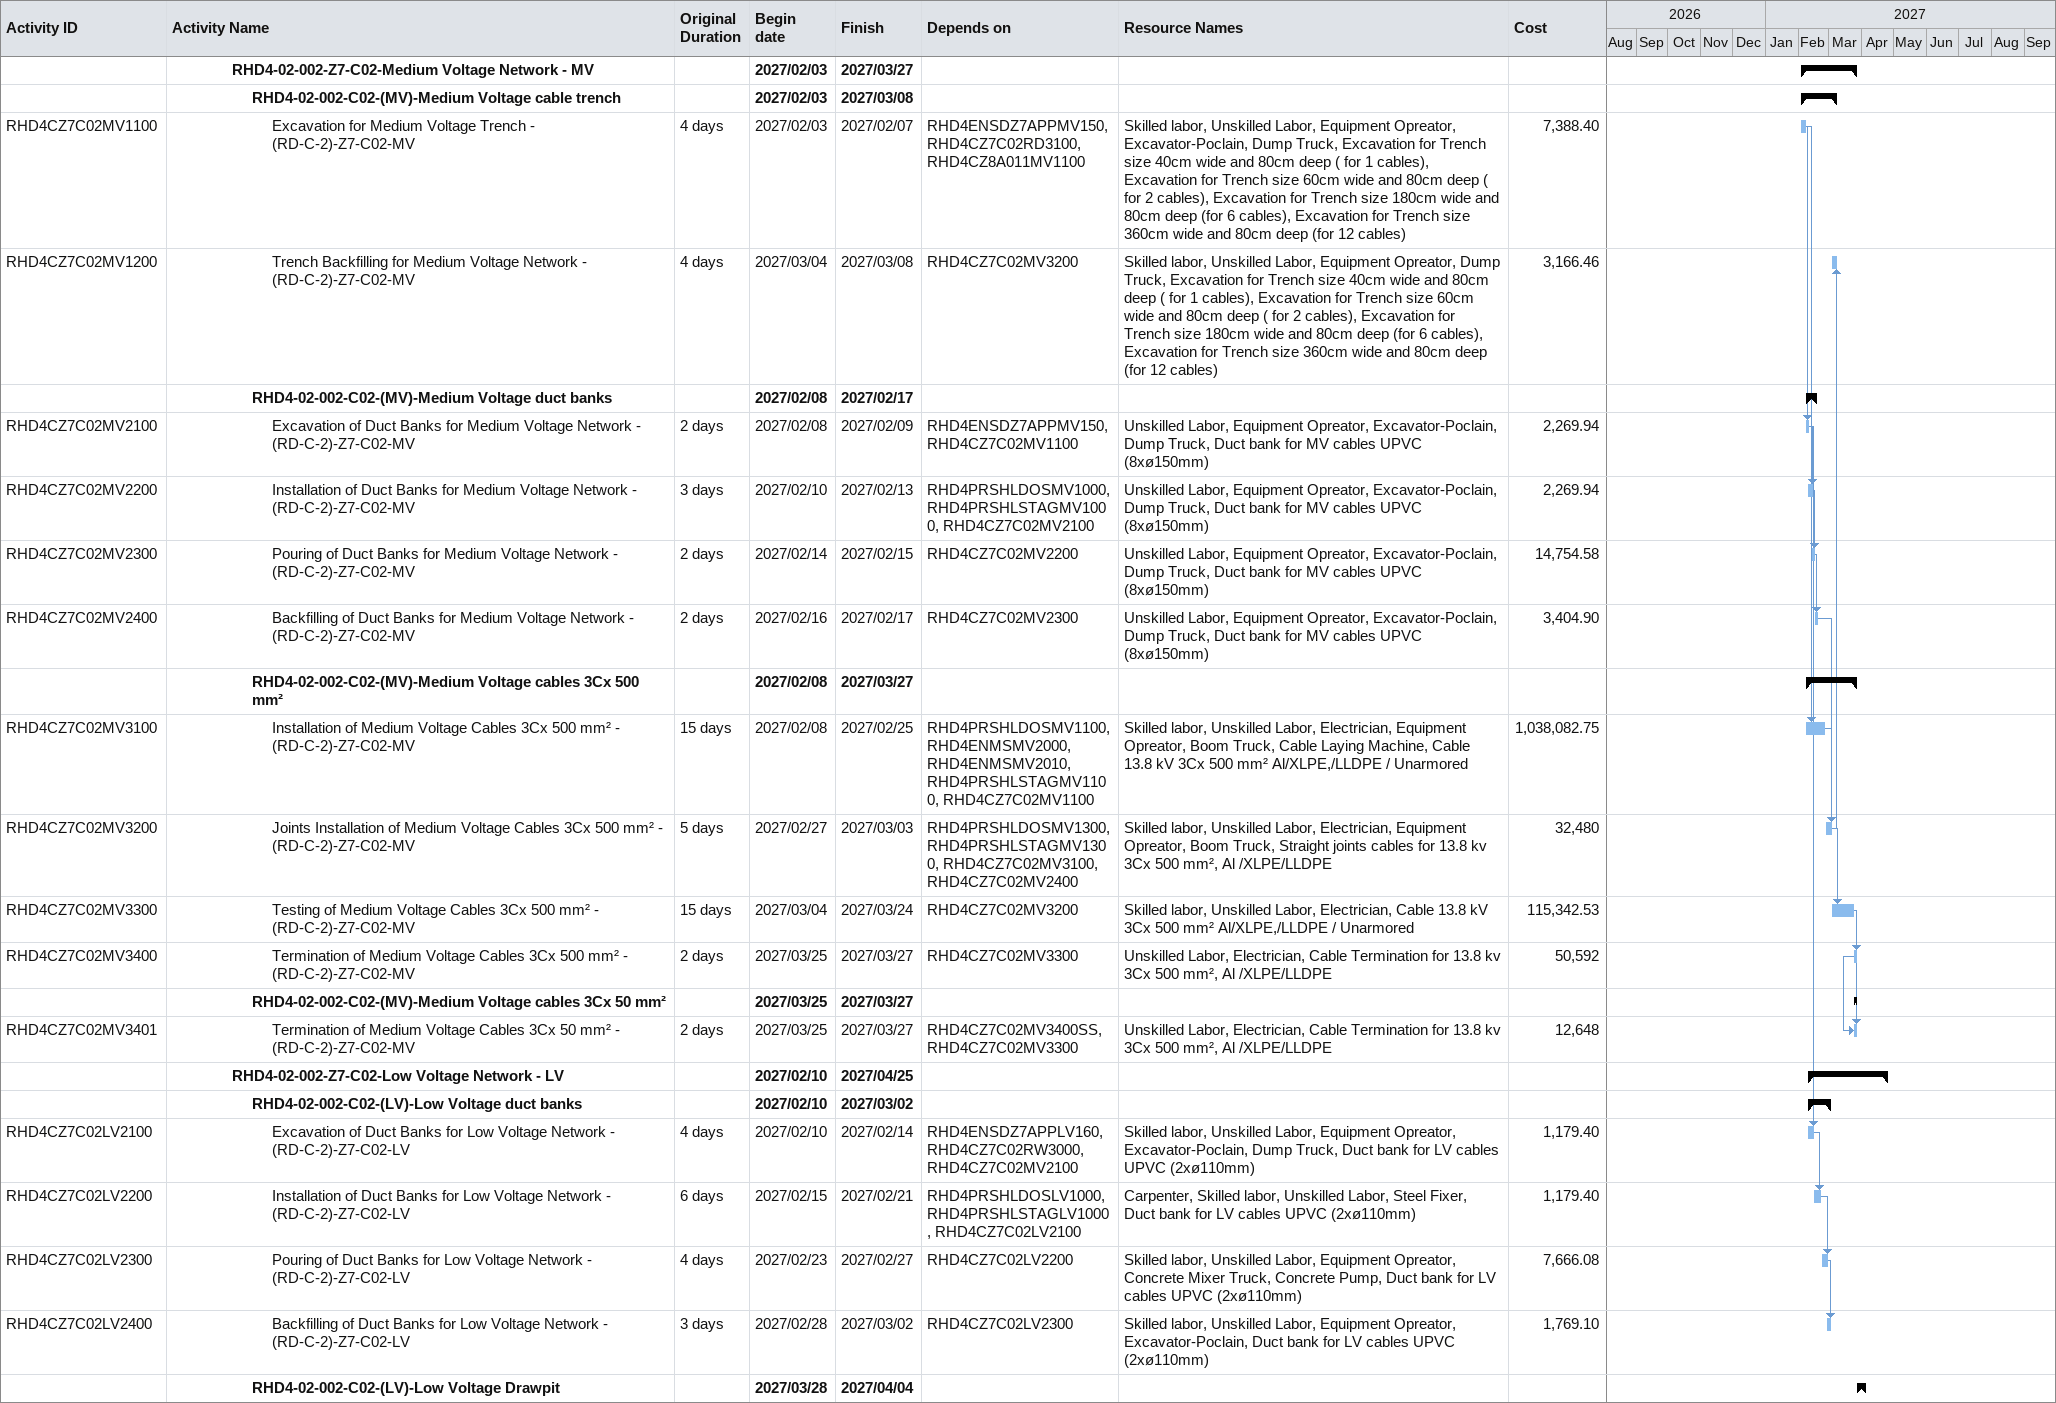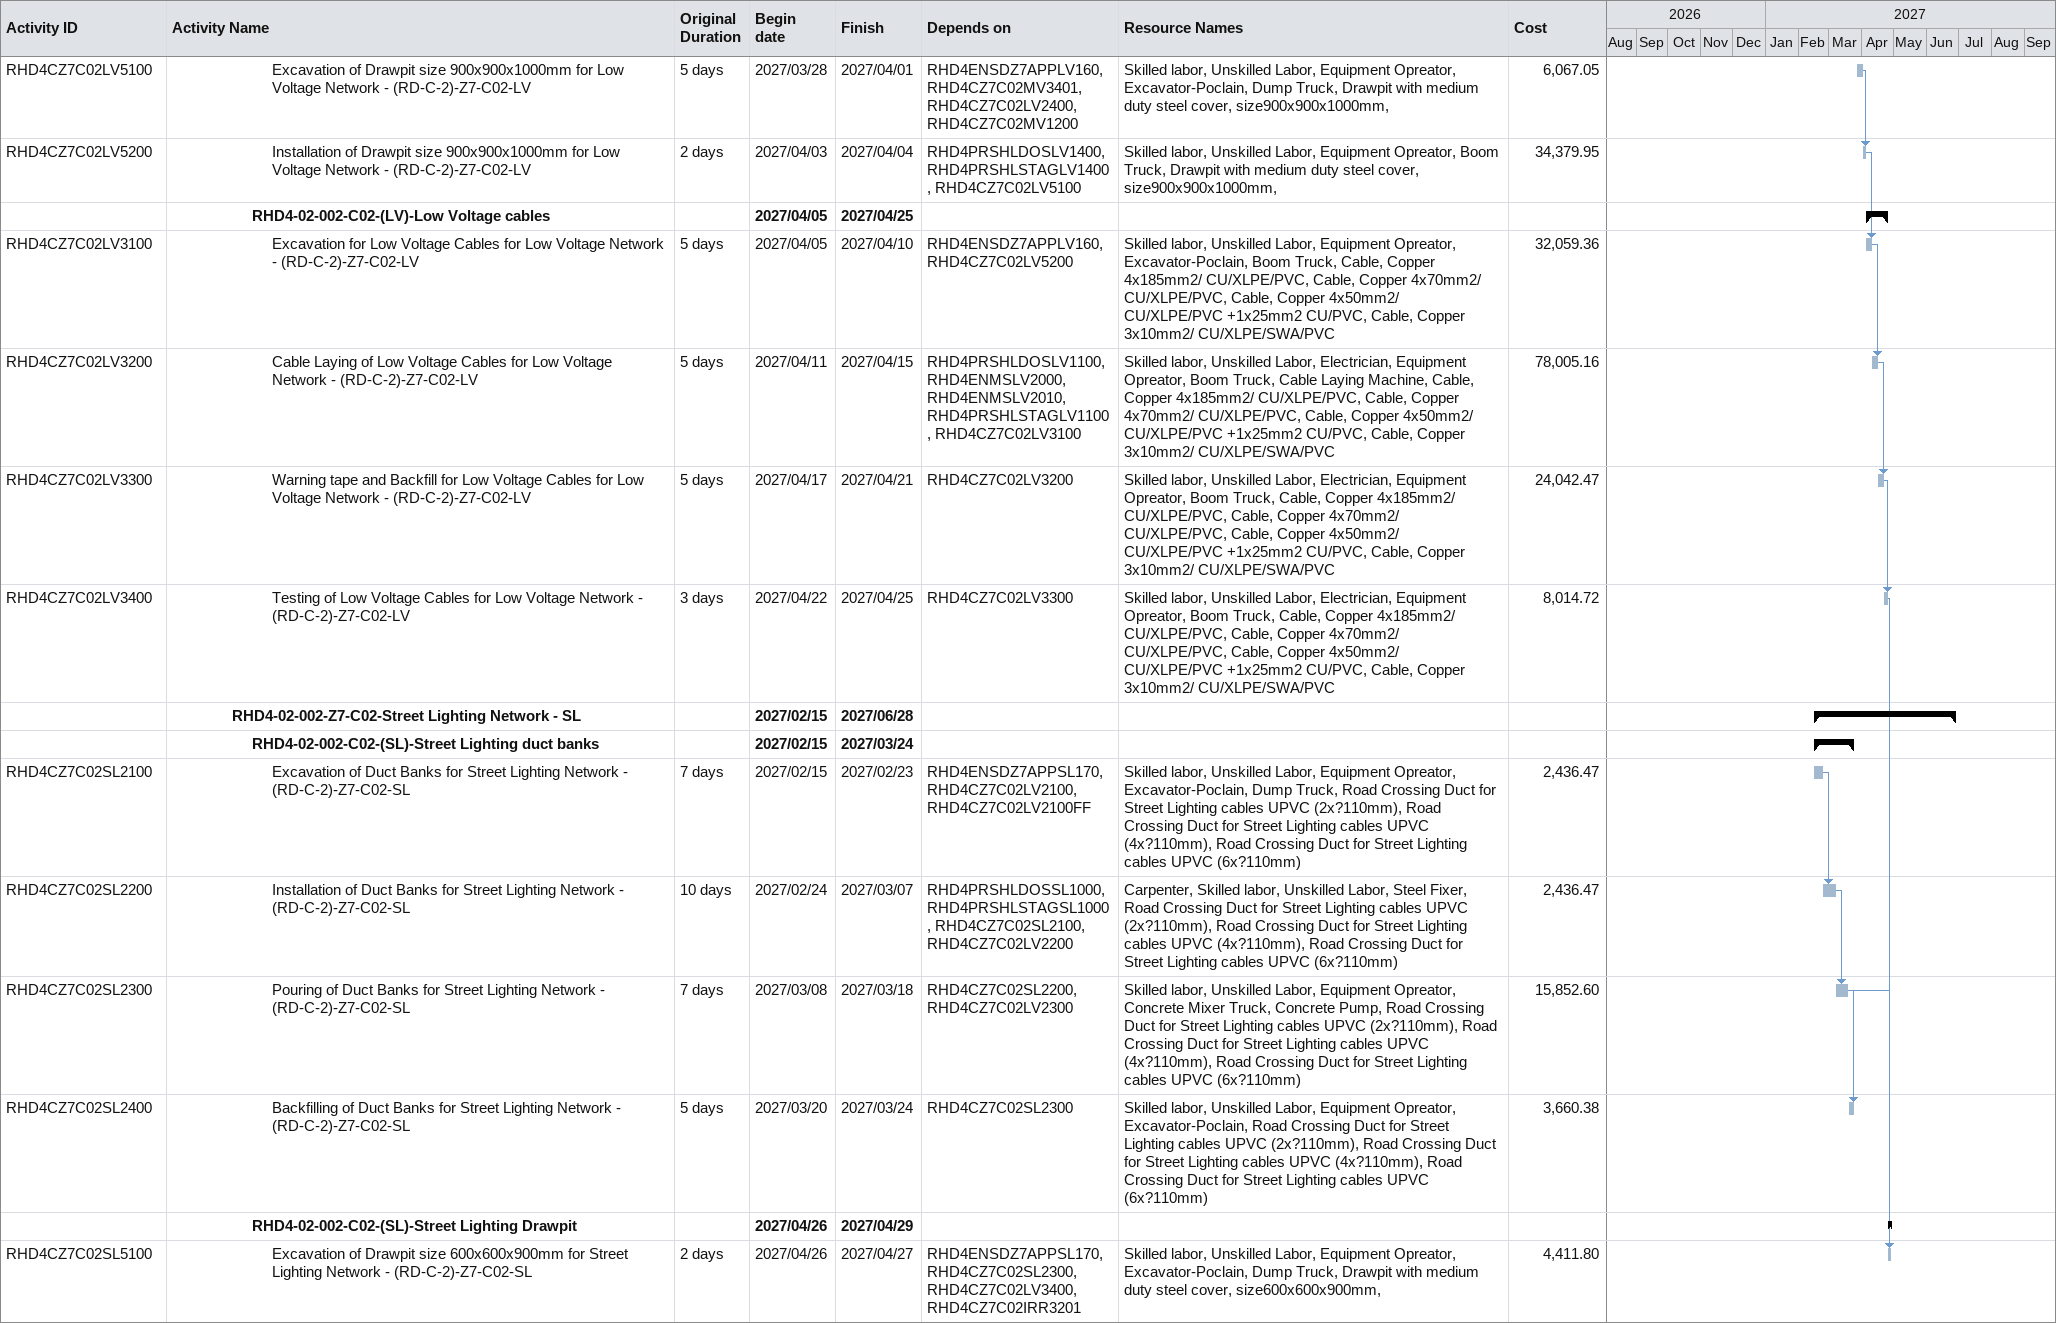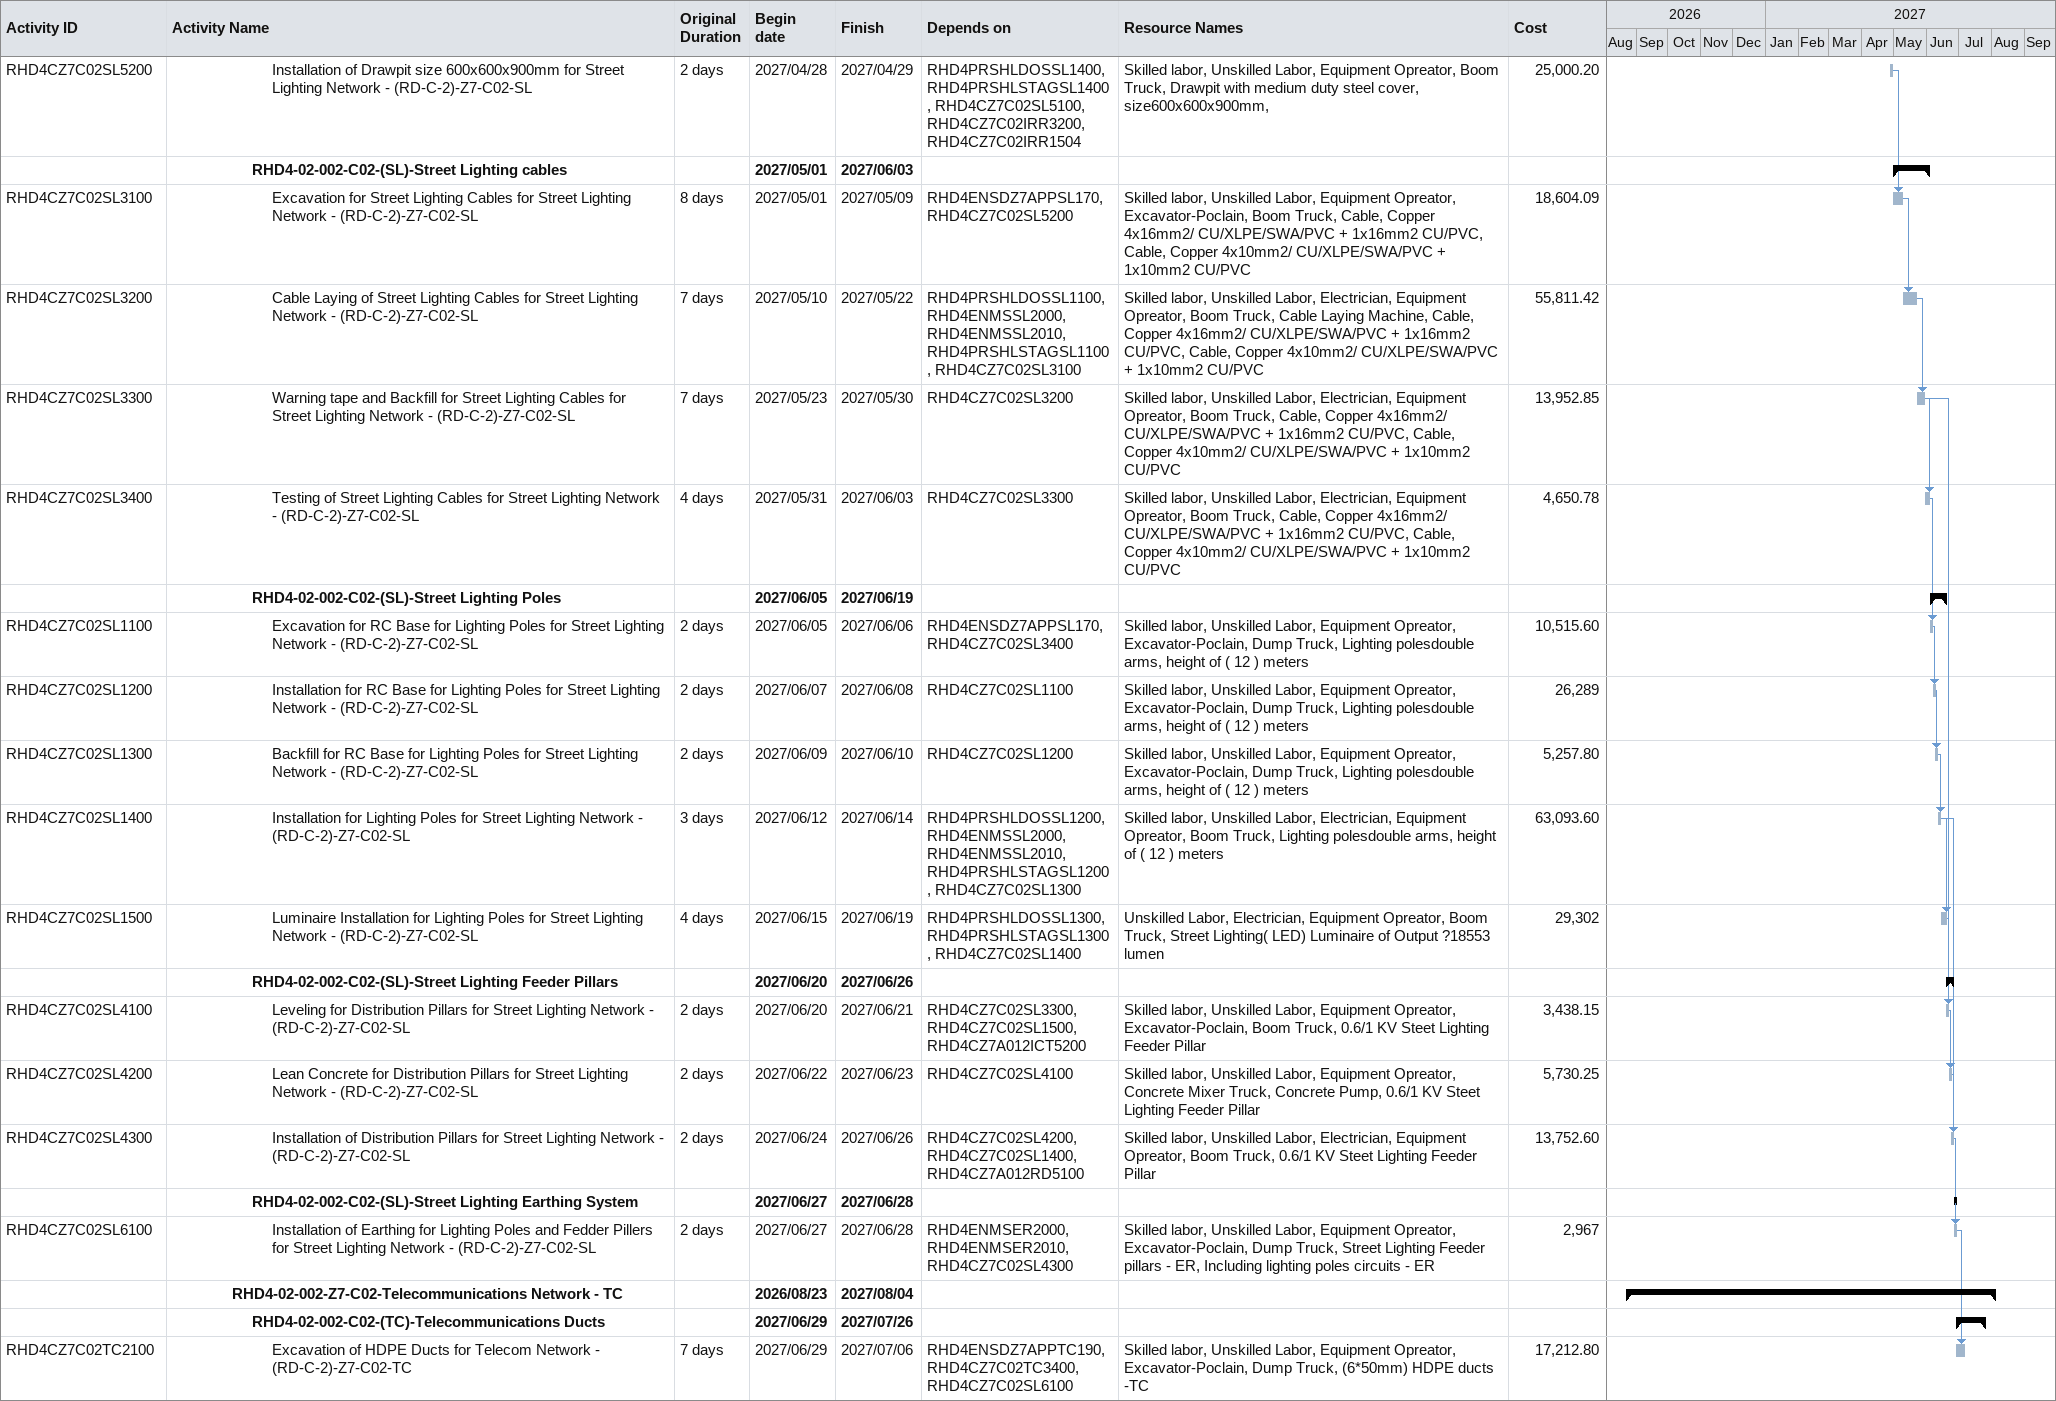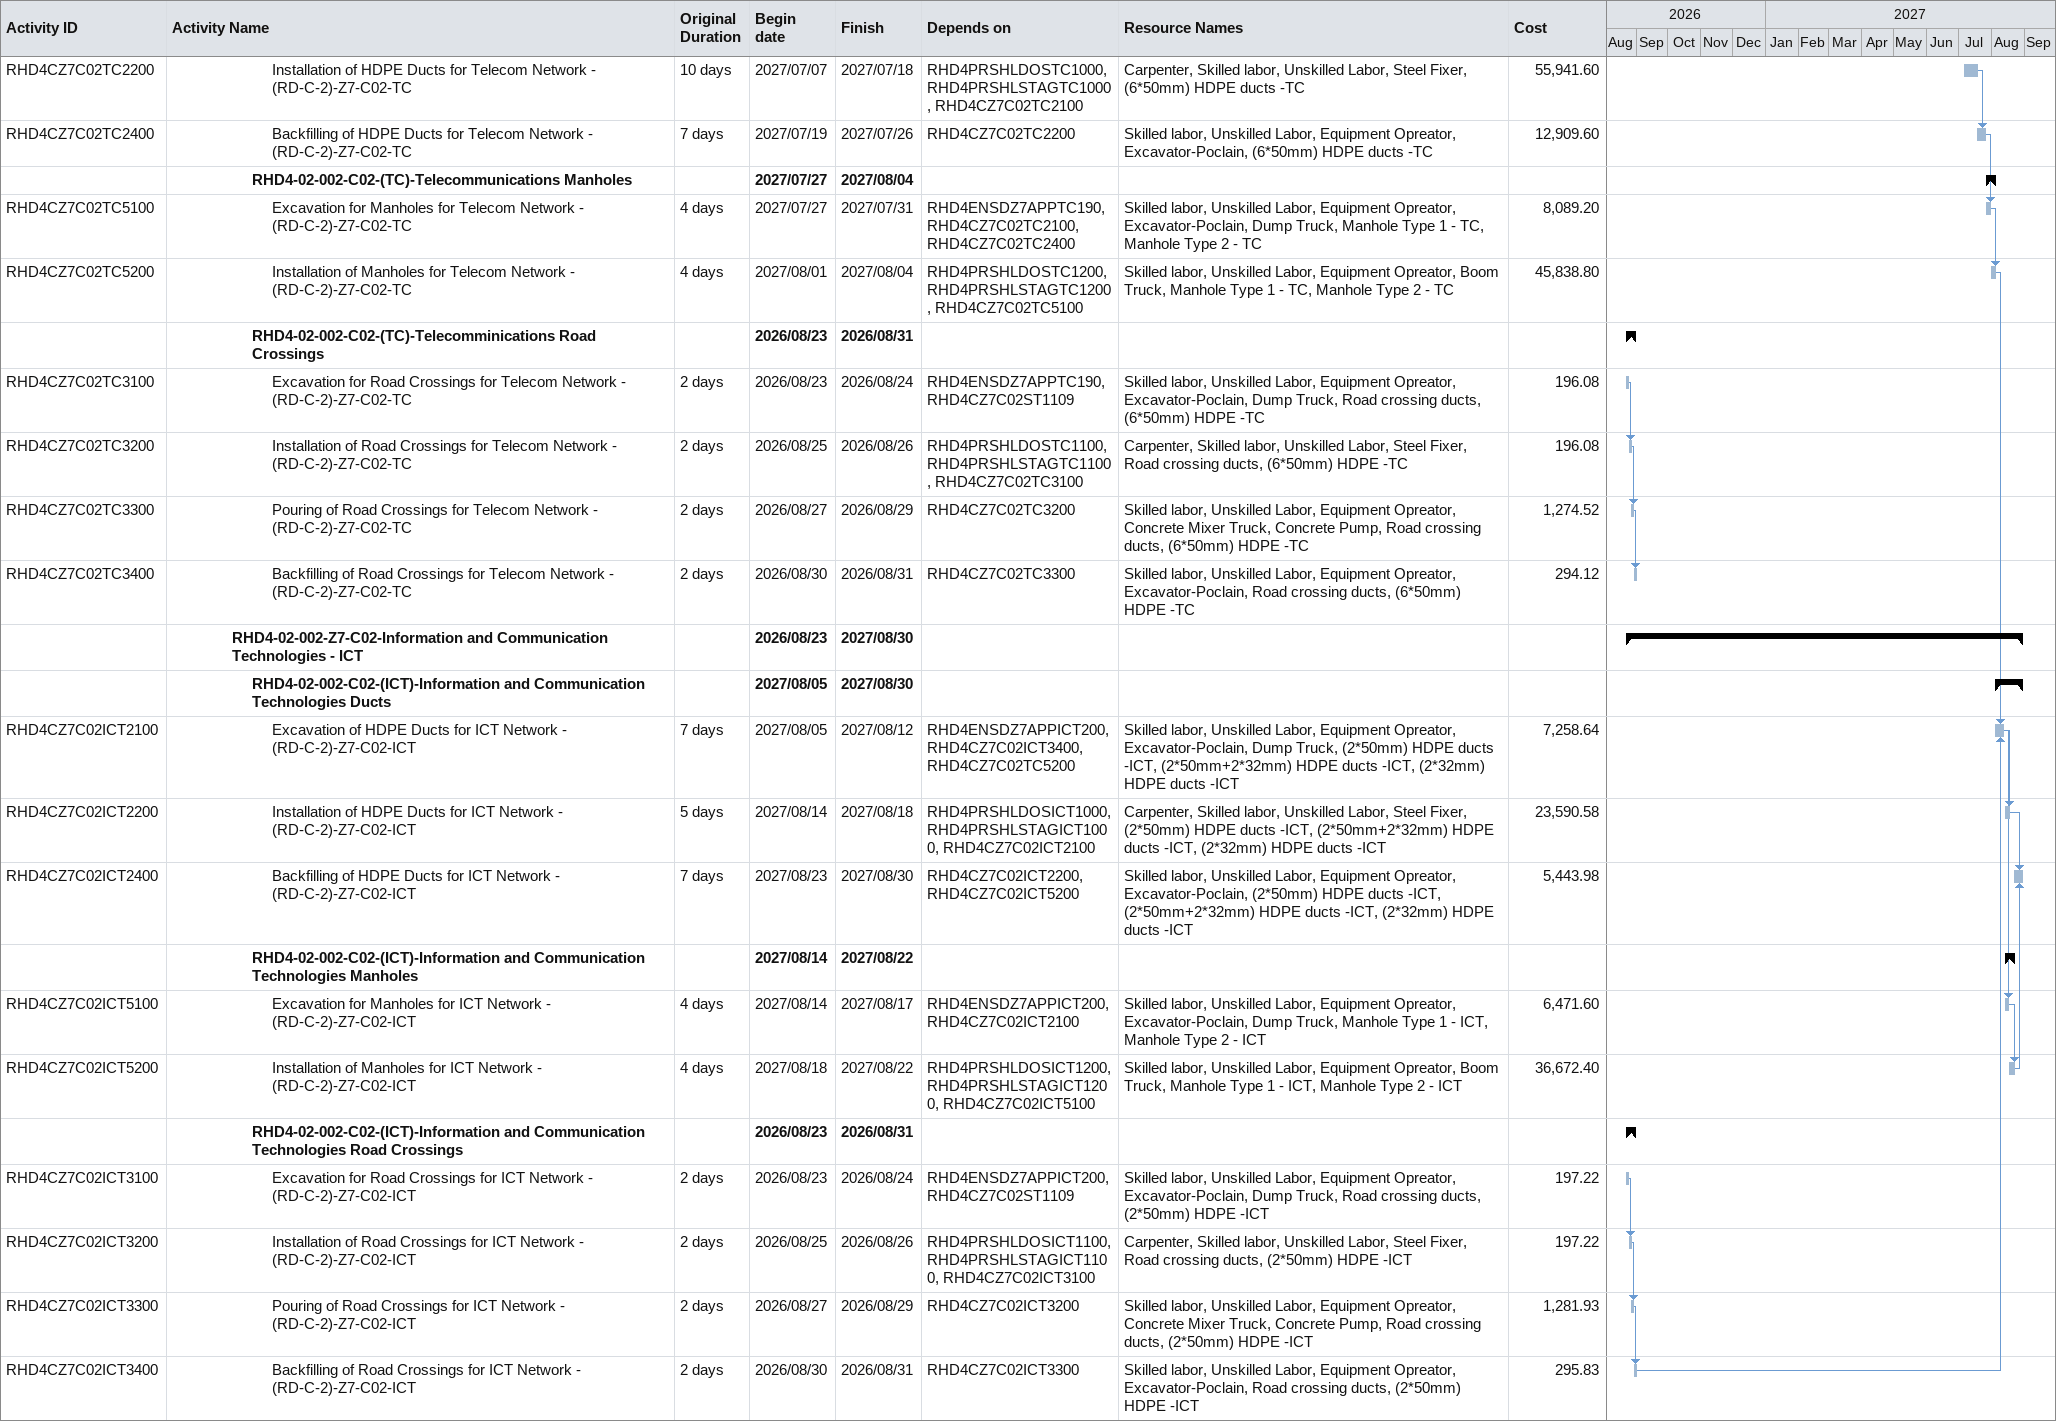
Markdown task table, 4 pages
| ID | Level | Task | Original duration | Start | Finish | Predecessors | Resources | Cost |
|---|---|---|---|---|---|---|---|---|
|  | 4 | **RHD4-02-002-Z7-C02-Medium Voltage Network - MV** |  | 2027-02-03 | 2027-03-27 |  |  |  |
|  | 5 | **RHD4-02-002-C02-(MV)-Medium Voltage cable trench** |  | 2027-02-03 | 2027-03-08 |  |  |  |
| RHD4CZ7C02MV1100 | 6 | Excavation for Medium Voltage Trench - (RD-C-2)-Z7-C02-MV | 4d | 2027-02-03 | 2027-02-07 | RHD4ENSDZ7APPMV150, RHD4CZ7C02RD3100, RHD4CZ8A011MV1100 | Skilled labor, Unskilled Labor, Equipment Opreator, Excavator-Poclain, Dump Truck, Excavation for Trench size 40cm wide and 80cm deep ( for 1 cables), Excavation for Trench size 60cm wide and 80cm deep ( for 2 cables), Excavation for Trench size 180cm wide and 80cm deep (for 6 cables), Excavation for Trench size 360cm wide and 80cm deep (for 12 cables) | 7388.40 |
| RHD4CZ7C02MV1200 | 6 | Trench Backfilling for Medium Voltage Network - (RD-C-2)-Z7-C02-MV | 4d | 2027-03-04 | 2027-03-08 | RHD4CZ7C02MV3200 | Skilled labor, Unskilled Labor, Equipment Opreator, Dump Truck, Excavation for Trench size 40cm wide and 80cm deep ( for 1 cables), Excavation for Trench size 60cm wide and 80cm deep ( for 2 cables), Excavation for Trench size 180cm wide and 80cm deep (for 6 cables), Excavation for Trench size 360cm wide and 80cm deep (for 12 cables) | 3166.46 |
|  | 5 | **RHD4-02-002-C02-(MV)-Medium Voltage duct banks** |  | 2027-02-08 | 2027-02-17 |  |  |  |
| RHD4CZ7C02MV2100 | 6 | Excavation of Duct Banks for Medium Voltage Network - (RD-C-2)-Z7-C02-MV | 2d | 2027-02-08 | 2027-02-09 | RHD4ENSDZ7APPMV150, RHD4CZ7C02MV1100 | Unskilled Labor, Equipment Opreator, Excavator-Poclain, Dump Truck, Duct bank for MV cables UPVC (8xø150mm) | 2269.94 |
| RHD4CZ7C02MV2200 | 6 | Installation of Duct Banks for Medium Voltage Network - (RD-C-2)-Z7-C02-MV | 3d | 2027-02-10 | 2027-02-13 | RHD4PRSHLDOSMV1000, RHD4PRSHLSTAGMV1000, RHD4CZ7C02MV2100 | Unskilled Labor, Equipment Opreator, Excavator-Poclain, Dump Truck, Duct bank for MV cables UPVC (8xø150mm) | 2269.94 |
| RHD4CZ7C02MV2300 | 6 | Pouring of Duct Banks for Medium Voltage Network - (RD-C-2)-Z7-C02-MV | 2d | 2027-02-14 | 2027-02-15 | RHD4CZ7C02MV2200 | Unskilled Labor, Equipment Opreator, Excavator-Poclain, Dump Truck, Duct bank for MV cables UPVC (8xø150mm) | 14754.58 |
| RHD4CZ7C02MV2400 | 6 | Backfilling of Duct Banks for Medium Voltage Network - (RD-C-2)-Z7-C02-MV | 2d | 2027-02-16 | 2027-02-17 | RHD4CZ7C02MV2300 | Unskilled Labor, Equipment Opreator, Excavator-Poclain, Dump Truck, Duct bank for MV cables UPVC (8xø150mm) | 3404.90 |
|  | 5 | **RHD4-02-002-C02-(MV)-Medium Voltage cables 3Cx 500 mm²** |  | 2027-02-08 | 2027-03-27 |  |  |  |
| RHD4CZ7C02MV3100 | 6 | Installation of Medium Voltage Cables 3Cx 500 mm² - (RD-C-2)-Z7-C02-MV | 15d | 2027-02-08 | 2027-02-25 | RHD4PRSHLDOSMV1100, RHD4ENMSMV2000, RHD4ENMSMV2010, RHD4PRSHLSTAGMV1100, RHD4CZ7C02MV1100 | Skilled labor, Unskilled Labor, Electrician, Equipment Opreator, Boom Truck, Cable Laying Machine, Cable 13.8 kV 3Cx 500 mm² Al/XLPE,/LLDPE / Unarmored | 1038082.75 |
| RHD4CZ7C02MV3200 | 6 | Joints Installation of Medium Voltage Cables 3Cx 500 mm² - (RD-C-2)-Z7-C02-MV | 5d | 2027-02-27 | 2027-03-03 | RHD4PRSHLDOSMV1300, RHD4PRSHLSTAGMV1300, RHD4CZ7C02MV3100, RHD4CZ7C02MV2400 | Skilled labor, Unskilled Labor, Electrician, Equipment Opreator, Boom Truck, Straight joints cables for 13.8 kv 3Cx 500 mm², Al /XLPE/LLDPE | 32480 |
| RHD4CZ7C02MV3300 | 6 | Testing of Medium Voltage Cables 3Cx 500 mm² - (RD-C-2)-Z7-C02-MV | 15d | 2027-03-04 | 2027-03-24 | RHD4CZ7C02MV3200 | Skilled labor, Unskilled Labor, Electrician, Cable 13.8 kV 3Cx 500 mm² Al/XLPE,/LLDPE / Unarmored | 115342.53 |
| RHD4CZ7C02MV3400 | 6 | Termination of Medium Voltage Cables 3Cx 500 mm² - (RD-C-2)-Z7-C02-MV | 2d | 2027-03-25 | 2027-03-27 | RHD4CZ7C02MV3300 | Unskilled Labor, Electrician, Cable Termination for 13.8 kv 3Cx 500 mm², Al /XLPE/LLDPE | 50592 |
|  | 5 | **RHD4-02-002-C02-(MV)-Medium Voltage cables 3Cx 50 mm²** |  | 2027-03-25 | 2027-03-27 |  |  |  |
| RHD4CZ7C02MV3401 | 6 | Termination of Medium Voltage Cables 3Cx 50 mm² - (RD-C-2)-Z7-C02-MV | 2d | 2027-03-25 | 2027-03-27 | RHD4CZ7C02MV3400SS, RHD4CZ7C02MV3300 | Unskilled Labor, Electrician, Cable Termination for 13.8 kv 3Cx 500 mm², Al /XLPE/LLDPE | 12648 |
|  | 4 | **RHD4-02-002-Z7-C02-Low Voltage Network - LV** |  | 2027-02-10 | 2027-04-25 |  |  |  |
|  | 5 | **RHD4-02-002-C02-(LV)-Low Voltage duct banks** |  | 2027-02-10 | 2027-03-02 |  |  |  |
| RHD4CZ7C02LV2100 | 6 | Excavation of Duct Banks for Low Voltage Network - (RD-C-2)-Z7-C02-LV | 4d | 2027-02-10 | 2027-02-14 | RHD4ENSDZ7APPLV160, RHD4CZ7C02RW3000, RHD4CZ7C02MV2100 | Skilled labor, Unskilled Labor, Equipment Opreator, Excavator-Poclain, Dump Truck, Duct bank for LV cables UPVC (2xø110mm) | 1179.40 |
| RHD4CZ7C02LV2200 | 6 | Installation of Duct Banks for Low Voltage Network - (RD-C-2)-Z7-C02-LV | 6d | 2027-02-15 | 2027-02-21 | RHD4PRSHLDOSLV1000, RHD4PRSHLSTAGLV1000, RHD4CZ7C02LV2100 | Carpenter, Skilled labor, Unskilled Labor, Steel Fixer, Duct bank for LV cables UPVC (2xø110mm) | 1179.40 |
| RHD4CZ7C02LV2300 | 6 | Pouring of Duct Banks for Low Voltage Network - (RD-C-2)-Z7-C02-LV | 4d | 2027-02-23 | 2027-02-27 | RHD4CZ7C02LV2200 | Skilled labor, Unskilled Labor, Equipment Opreator, Concrete Mixer Truck, Concrete Pump, Duct bank for LV cables UPVC (2xø110mm) | 7666.08 |
| RHD4CZ7C02LV2400 | 6 | Backfilling of Duct Banks for Low Voltage Network - (RD-C-2)-Z7-C02-LV | 3d | 2027-02-28 | 2027-03-02 | RHD4CZ7C02LV2300 | Skilled labor, Unskilled Labor, Equipment Opreator, Excavator-Poclain, Duct bank for LV cables UPVC (2xø110mm) | 1769.10 |
|  | 5 | **RHD4-02-002-C02-(LV)-Low Voltage Drawpit** |  | 2027-03-28 | 2027-04-04 |  |  |  |
| RHD4CZ7C02LV5100 | 6 | Excavation of Drawpit size 900x900x1000mm for Low Voltage Network - (RD-C-2)-Z7-C02-LV | 5d | 2027-03-28 | 2027-04-01 | RHD4ENSDZ7APPLV160, RHD4CZ7C02MV3401, RHD4CZ7C02LV2400, RHD4CZ7C02MV1200 | Skilled labor, Unskilled Labor, Equipment Opreator, Excavator-Poclain, Dump Truck, Drawpit with medium duty steel cover, size900x900x1000mm, | 6067.05 |
| RHD4CZ7C02LV5200 | 6 | Installation of Drawpit size 900x900x1000mm for Low Voltage Network - (RD-C-2)-Z7-C02-LV | 2d | 2027-04-03 | 2027-04-04 | RHD4PRSHLDOSLV1400, RHD4PRSHLSTAGLV1400, RHD4CZ7C02LV5100 | Skilled labor, Unskilled Labor, Equipment Opreator, Boom Truck, Drawpit with medium duty steel cover, size900x900x1000mm, | 34379.95 |
|  | 5 | **RHD4-02-002-C02-(LV)-Low Voltage cables** |  | 2027-04-05 | 2027-04-25 |  |  |  |
| RHD4CZ7C02LV3100 | 6 | Excavation for Low Voltage Cables for Low Voltage Network - (RD-C-2)-Z7-C02-LV | 5d | 2027-04-05 | 2027-04-10 | RHD4ENSDZ7APPLV160, RHD4CZ7C02LV5200 | Skilled labor, Unskilled Labor, Equipment Opreator, Excavator-Poclain, Boom Truck, Cable, Copper 4x185mm2/ CU/XLPE/PVC, Cable, Copper 4x70mm2/ CU/XLPE/PVC, Cable, Copper 4x50mm2/ CU/XLPE/PVC +1x25mm2 CU/PVC, Cable, Copper 3x10mm2/ CU/XLPE/SWA/PVC | 32059.36 |
| RHD4CZ7C02LV3200 | 6 | Cable Laying of Low Voltage Cables for Low Voltage Network - (RD-C-2)-Z7-C02-LV | 5d | 2027-04-11 | 2027-04-15 | RHD4PRSHLDOSLV1100, RHD4ENMSLV2000, RHD4ENMSLV2010, RHD4PRSHLSTAGLV1100, RHD4CZ7C02LV3100 | Skilled labor, Unskilled Labor, Electrician, Equipment Opreator, Boom Truck, Cable Laying Machine, Cable, Copper 4x185mm2/ CU/XLPE/PVC, Cable, Copper 4x70mm2/ CU/XLPE/PVC, Cable, Copper 4x50mm2/ CU/XLPE/PVC +1x25mm2 CU/PVC, Cable, Copper 3x10mm2/ CU/XLPE/SWA/PVC | 78005.16 |
| RHD4CZ7C02LV3300 | 6 | Warning tape and Backfill for Low Voltage Cables for Low Voltage Network - (RD-C-2)-Z7-C02-LV | 5d | 2027-04-17 | 2027-04-21 | RHD4CZ7C02LV3200 | Skilled labor, Unskilled Labor, Electrician, Equipment Opreator, Boom Truck, Cable, Copper 4x185mm2/ CU/XLPE/PVC, Cable, Copper 4x70mm2/ CU/XLPE/PVC, Cable, Copper 4x50mm2/ CU/XLPE/PVC +1x25mm2 CU/PVC, Cable, Copper 3x10mm2/ CU/XLPE/SWA/PVC | 24042.47 |
| RHD4CZ7C02LV3400 | 6 | Testing of Low Voltage Cables for Low Voltage Network - (RD-C-2)-Z7-C02-LV | 3d | 2027-04-22 | 2027-04-25 | RHD4CZ7C02LV3300 | Skilled labor, Unskilled Labor, Electrician, Equipment Opreator, Boom Truck, Cable, Copper 4x185mm2/ CU/XLPE/PVC, Cable, Copper 4x70mm2/ CU/XLPE/PVC, Cable, Copper 4x50mm2/ CU/XLPE/PVC +1x25mm2 CU/PVC, Cable, Copper 3x10mm2/ CU/XLPE/SWA/PVC | 8014.72 |
|  | 4 | **RHD4-02-002-Z7-C02-Street Lighting Network - SL** |  | 2027-02-15 | 2027-06-28 |  |  |  |
|  | 5 | **RHD4-02-002-C02-(SL)-Street Lighting duct banks** |  | 2027-02-15 | 2027-03-24 |  |  |  |
| RHD4CZ7C02SL2100 | 6 | Excavation of Duct Banks for Street Lighting Network - (RD-C-2)-Z7-C02-SL | 7d | 2027-02-15 | 2027-02-23 | RHD4ENSDZ7APPSL170, RHD4CZ7C02LV2100, RHD4CZ7C02LV2100FF | Skilled labor, Unskilled Labor, Equipment Opreator, Excavator-Poclain, Dump Truck, Road Crossing Duct for Street Lighting cables UPVC (2x?110mm), Road Crossing Duct for Street Lighting cables UPVC (4x?110mm), Road Crossing Duct for Street Lighting cables UPVC (6x?110mm) | 2436.47 |
| RHD4CZ7C02SL2200 | 6 | Installation of Duct Banks for Street Lighting Network - (RD-C-2)-Z7-C02-SL | 10d | 2027-02-24 | 2027-03-07 | RHD4PRSHLDOSSL1000, RHD4PRSHLSTAGSL1000, RHD4CZ7C02SL2100, RHD4CZ7C02LV2200 | Carpenter, Skilled labor, Unskilled Labor, Steel Fixer, Road Crossing Duct for Street Lighting cables UPVC (2x?110mm), Road Crossing Duct for Street Lighting cables UPVC (4x?110mm), Road Crossing Duct for Street Lighting cables UPVC (6x?110mm) | 2436.47 |
| RHD4CZ7C02SL2300 | 6 | Pouring of Duct Banks for Street Lighting Network - (RD-C-2)-Z7-C02-SL | 7d | 2027-03-08 | 2027-03-18 | RHD4CZ7C02SL2200, RHD4CZ7C02LV2300 | Skilled labor, Unskilled Labor, Equipment Opreator, Concrete Mixer Truck, Concrete Pump, Road Crossing Duct for Street Lighting cables UPVC (2x?110mm), Road Crossing Duct for Street Lighting cables UPVC (4x?110mm), Road Crossing Duct for Street Lighting cables UPVC (6x?110mm) | 15852.60 |
| RHD4CZ7C02SL2400 | 6 | Backfilling of Duct Banks for Street Lighting Network - (RD-C-2)-Z7-C02-SL | 5d | 2027-03-20 | 2027-03-24 | RHD4CZ7C02SL2300 | Skilled labor, Unskilled Labor, Equipment Opreator, Excavator-Poclain, Road Crossing Duct for Street Lighting cables UPVC (2x?110mm), Road Crossing Duct for Street Lighting cables UPVC (4x?110mm), Road Crossing Duct for Street Lighting cables UPVC (6x?110mm) | 3660.38 |
|  | 5 | **RHD4-02-002-C02-(SL)-Street Lighting Drawpit** |  | 2027-04-26 | 2027-04-29 |  |  |  |
| RHD4CZ7C02SL5100 | 6 | Excavation of Drawpit size 600x600x900mm for Street Lighting Network - (RD-C-2)-Z7-C02-SL | 2d | 2027-04-26 | 2027-04-27 | RHD4ENSDZ7APPSL170, RHD4CZ7C02SL2300, RHD4CZ7C02LV3400, RHD4CZ7C02IRR3201 | Skilled labor, Unskilled Labor, Equipment Opreator, Excavator-Poclain, Dump Truck, Drawpit with medium duty steel cover, size600x600x900mm, | 4411.80 |
| RHD4CZ7C02SL5200 | 6 | Installation of Drawpit size 600x600x900mm for Street Lighting Network - (RD-C-2)-Z7-C02-SL | 2d | 2027-04-28 | 2027-04-29 | RHD4PRSHLDOSSL1400, RHD4PRSHLSTAGSL1400, RHD4CZ7C02SL5100, RHD4CZ7C02IRR3200, RHD4CZ7C02IRR1504 | Skilled labor, Unskilled Labor, Equipment Opreator, Boom Truck, Drawpit with medium duty steel cover, size600x600x900mm, | 25000.20 |
|  | 5 | **RHD4-02-002-C02-(SL)-Street Lighting cables** |  | 2027-05-01 | 2027-06-03 |  |  |  |
| RHD4CZ7C02SL3100 | 6 | Excavation for Street Lighting Cables for Street Lighting Network - (RD-C-2)-Z7-C02-SL | 8d | 2027-05-01 | 2027-05-09 | RHD4ENSDZ7APPSL170, RHD4CZ7C02SL5200 | Skilled labor, Unskilled Labor, Equipment Opreator, Excavator-Poclain, Boom Truck, Cable, Copper 4x16mm2/ CU/XLPE/SWA/PVC + 1x16mm2 CU/PVC, Cable, Copper 4x10mm2/ CU/XLPE/SWA/PVC + 1x10mm2 CU/PVC | 18604.09 |
| RHD4CZ7C02SL3200 | 6 | Cable Laying of Street Lighting Cables for Street Lighting Network - (RD-C-2)-Z7-C02-SL | 7d | 2027-05-10 | 2027-05-22 | RHD4PRSHLDOSSL1100, RHD4ENMSSL2000, RHD4ENMSSL2010, RHD4PRSHLSTAGSL1100, RHD4CZ7C02SL3100 | Skilled labor, Unskilled Labor, Electrician, Equipment Opreator, Boom Truck, Cable Laying Machine, Cable, Copper 4x16mm2/ CU/XLPE/SWA/PVC + 1x16mm2 CU/PVC, Cable, Copper 4x10mm2/ CU/XLPE/SWA/PVC + 1x10mm2 CU/PVC | 55811.42 |
| RHD4CZ7C02SL3300 | 6 | Warning tape and Backfill for Street Lighting Cables for Street Lighting Network - (RD-C-2)-Z7-C02-SL | 7d | 2027-05-23 | 2027-05-30 | RHD4CZ7C02SL3200 | Skilled labor, Unskilled Labor, Electrician, Equipment Opreator, Boom Truck, Cable, Copper 4x16mm2/ CU/XLPE/SWA/PVC + 1x16mm2 CU/PVC, Cable, Copper 4x10mm2/ CU/XLPE/SWA/PVC + 1x10mm2 CU/PVC | 13952.85 |
| RHD4CZ7C02SL3400 | 6 | Testing of Street Lighting Cables for Street Lighting Network - (RD-C-2)-Z7-C02-SL | 4d | 2027-05-31 | 2027-06-03 | RHD4CZ7C02SL3300 | Skilled labor, Unskilled Labor, Electrician, Equipment Opreator, Boom Truck, Cable, Copper 4x16mm2/ CU/XLPE/SWA/PVC + 1x16mm2 CU/PVC, Cable, Copper 4x10mm2/ CU/XLPE/SWA/PVC + 1x10mm2 CU/PVC | 4650.78 |
|  | 5 | **RHD4-02-002-C02-(SL)-Street Lighting Poles** |  | 2027-06-05 | 2027-06-19 |  |  |  |
| RHD4CZ7C02SL1100 | 6 | Excavation for RC Base for Lighting Poles for Street Lighting Network - (RD-C-2)-Z7-C02-SL | 2d | 2027-06-05 | 2027-06-06 | RHD4ENSDZ7APPSL170, RHD4CZ7C02SL3400 | Skilled labor, Unskilled Labor, Equipment Opreator, Excavator-Poclain, Dump Truck, Lighting polesdouble arms, height of ( 12 ) meters | 10515.60 |
| RHD4CZ7C02SL1200 | 6 | Installation for RC Base for Lighting Poles for Street Lighting Network - (RD-C-2)-Z7-C02-SL | 2d | 2027-06-07 | 2027-06-08 | RHD4CZ7C02SL1100 | Skilled labor, Unskilled Labor, Equipment Opreator, Excavator-Poclain, Dump Truck, Lighting polesdouble arms, height of ( 12 ) meters | 26289 |
| RHD4CZ7C02SL1300 | 6 | Backfill for RC Base for Lighting Poles for Street Lighting Network - (RD-C-2)-Z7-C02-SL | 2d | 2027-06-09 | 2027-06-10 | RHD4CZ7C02SL1200 | Skilled labor, Unskilled Labor, Equipment Opreator, Excavator-Poclain, Dump Truck, Lighting polesdouble arms, height of ( 12 ) meters | 5257.80 |
| RHD4CZ7C02SL1400 | 6 | Installation for Lighting Poles for Street Lighting Network - (RD-C-2)-Z7-C02-SL | 3d | 2027-06-12 | 2027-06-14 | RHD4PRSHLDOSSL1200, RHD4ENMSSL2000, RHD4ENMSSL2010, RHD4PRSHLSTAGSL1200, RHD4CZ7C02SL1300 | Skilled labor, Unskilled Labor, Electrician, Equipment Opreator, Boom Truck, Lighting polesdouble arms, height of ( 12 ) meters | 63093.60 |
| RHD4CZ7C02SL1500 | 6 | Luminaire Installation for Lighting Poles for Street Lighting Network - (RD-C-2)-Z7-C02-SL | 4d | 2027-06-15 | 2027-06-19 | RHD4PRSHLDOSSL1300, RHD4PRSHLSTAGSL1300, RHD4CZ7C02SL1400 | Unskilled Labor, Electrician, Equipment Opreator, Boom Truck, Street Lighting( LED) Luminaire of Output ?18553 lumen | 29302 |
|  | 5 | **RHD4-02-002-C02-(SL)-Street Lighting Feeder Pillars** |  | 2027-06-20 | 2027-06-26 |  |  |  |
| RHD4CZ7C02SL4100 | 6 | Leveling for Distribution Pillars for Street Lighting Network - (RD-C-2)-Z7-C02-SL | 2d | 2027-06-20 | 2027-06-21 | RHD4CZ7C02SL3300, RHD4CZ7C02SL1500, RHD4CZ7A012ICT5200 | Skilled labor, Unskilled Labor, Equipment Opreator, Excavator-Poclain, Boom Truck, 0.6/1 KV Steet Lighting Feeder Pillar | 3438.15 |
| RHD4CZ7C02SL4200 | 6 | Lean Concrete for Distribution Pillars for Street Lighting Network - (RD-C-2)-Z7-C02-SL | 2d | 2027-06-22 | 2027-06-23 | RHD4CZ7C02SL4100 | Skilled labor, Unskilled Labor, Equipment Opreator, Concrete Mixer Truck, Concrete Pump, 0.6/1 KV Steet Lighting Feeder Pillar | 5730.25 |
| RHD4CZ7C02SL4300 | 6 | Installation of Distribution Pillars for Street Lighting Network - (RD-C-2)-Z7-C02-SL | 2d | 2027-06-24 | 2027-06-26 | RHD4CZ7C02SL4200, RHD4CZ7C02SL1400, RHD4CZ7A012RD5100 | Skilled labor, Unskilled Labor, Electrician, Equipment Opreator, Boom Truck, 0.6/1 KV Steet Lighting Feeder Pillar | 13752.60 |
|  | 5 | **RHD4-02-002-C02-(SL)-Street Lighting Earthing System** |  | 2027-06-27 | 2027-06-28 |  |  |  |
| RHD4CZ7C02SL6100 | 6 | Installation of Earthing for Lighting Poles and Fedder Pillers for Street Lighting Network - (RD-C-2)-Z7-C02-SL | 2d | 2027-06-27 | 2027-06-28 | RHD4ENMSER2000, RHD4ENMSER2010, RHD4CZ7C02SL4300 | Skilled labor, Unskilled Labor, Equipment Opreator, Excavator-Poclain, Dump Truck, Street Lighting Feeder pillars - ER, Including lighting poles circuits - ER | 2967 |
|  | 4 | **RHD4-02-002-Z7-C02-Telecommunications Network - TC** |  | 2026-08-23 | 2027-08-04 |  |  |  |
|  | 5 | **RHD4-02-002-C02-(TC)-Telecommunications Ducts** |  | 2027-06-29 | 2027-07-26 |  |  |  |
| RHD4CZ7C02TC2100 | 6 | Excavation of HDPE Ducts for Telecom Network - (RD-C-2)-Z7-C02-TC | 7d | 2027-06-29 | 2027-07-06 | RHD4ENSDZ7APPTC190, RHD4CZ7C02TC3400, RHD4CZ7C02SL6100 | Skilled labor, Unskilled Labor, Equipment Opreator, Excavator-Poclain, Dump Truck, (6*50mm) HDPE ducts -TC | 17212.80 |
| RHD4CZ7C02TC2200 | 6 | Installation of HDPE Ducts for Telecom Network - (RD-C-2)-Z7-C02-TC | 10d | 2027-07-07 | 2027-07-18 | RHD4PRSHLDOSTC1000, RHD4PRSHLSTAGTC1000, RHD4CZ7C02TC2100 | Carpenter, Skilled labor, Unskilled Labor, Steel Fixer, (6*50mm) HDPE ducts -TC | 55941.60 |
| RHD4CZ7C02TC2400 | 6 | Backfilling of HDPE Ducts for Telecom Network - (RD-C-2)-Z7-C02-TC | 7d | 2027-07-19 | 2027-07-26 | RHD4CZ7C02TC2200 | Skilled labor, Unskilled Labor, Equipment Opreator, Excavator-Poclain, (6*50mm) HDPE ducts -TC | 12909.60 |
|  | 5 | **RHD4-02-002-C02-(TC)-Telecommunications Manholes** |  | 2027-07-27 | 2027-08-04 |  |  |  |
| RHD4CZ7C02TC5100 | 6 | Excavation for Manholes for Telecom Network - (RD-C-2)-Z7-C02-TC | 4d | 2027-07-27 | 2027-07-31 | RHD4ENSDZ7APPTC190, RHD4CZ7C02TC2100, RHD4CZ7C02TC2400 | Skilled labor, Unskilled Labor, Equipment Opreator, Excavator-Poclain, Dump Truck, Manhole Type 1 - TC, Manhole Type 2 - TC | 8089.20 |
| RHD4CZ7C02TC5200 | 6 | Installation of Manholes for Telecom Network - (RD-C-2)-Z7-C02-TC | 4d | 2027-08-01 | 2027-08-04 | RHD4PRSHLDOSTC1200, RHD4PRSHLSTAGTC1200, RHD4CZ7C02TC5100 | Skilled labor, Unskilled Labor, Equipment Opreator, Boom Truck, Manhole Type 1 - TC, Manhole Type 2 - TC | 45838.80 |
|  | 5 | **RHD4-02-002-C02-(TC)-Telecomminications Road Crossings** |  | 2026-08-23 | 2026-08-31 |  |  |  |
| RHD4CZ7C02TC3100 | 6 | Excavation for Road Crossings for Telecom Network - (RD-C-2)-Z7-C02-TC | 2d | 2026-08-23 | 2026-08-24 | RHD4ENSDZ7APPTC190, RHD4CZ7C02ST1109 | Skilled labor, Unskilled Labor, Equipment Opreator, Excavator-Poclain, Dump Truck, Road crossing ducts, (6*50mm) HDPE -TC | 196.08 |
| RHD4CZ7C02TC3200 | 6 | Installation of Road Crossings for Telecom Network - (RD-C-2)-Z7-C02-TC | 2d | 2026-08-25 | 2026-08-26 | RHD4PRSHLDOSTC1100, RHD4PRSHLSTAGTC1100, RHD4CZ7C02TC3100 | Carpenter, Skilled labor, Unskilled Labor, Steel Fixer, Road crossing ducts, (6*50mm) HDPE -TC | 196.08 |
| RHD4CZ7C02TC3300 | 6 | Pouring of Road Crossings for Telecom Network - (RD-C-2)-Z7-C02-TC | 2d | 2026-08-27 | 2026-08-29 | RHD4CZ7C02TC3200 | Skilled labor, Unskilled Labor, Equipment Opreator, Concrete Mixer Truck, Concrete Pump, Road crossing ducts, (6*50mm) HDPE -TC | 1274.52 |
| RHD4CZ7C02TC3400 | 6 | Backfilling of Road Crossings for Telecom Network - (RD-C-2)-Z7-C02-TC | 2d | 2026-08-30 | 2026-08-31 | RHD4CZ7C02TC3300 | Skilled labor, Unskilled Labor, Equipment Opreator, Excavator-Poclain, Road crossing ducts, (6*50mm) HDPE -TC | 294.12 |
|  | 4 | **RHD4-02-002-Z7-C02-Information and Communication Technologies - ICT** |  | 2026-08-23 | 2027-08-30 |  |  |  |
|  | 5 | **RHD4-02-002-C02-(ICT)-Information and Communication Technologies Ducts** |  | 2027-08-05 | 2027-08-30 |  |  |  |
| RHD4CZ7C02ICT2100 | 6 | Excavation of HDPE Ducts for ICT Network - (RD-C-2)-Z7-C02-ICT | 7d | 2027-08-05 | 2027-08-12 | RHD4ENSDZ7APPICT200, RHD4CZ7C02ICT3400, RHD4CZ7C02TC5200 | Skilled labor, Unskilled Labor, Equipment Opreator, Excavator-Poclain, Dump Truck, (2*50mm) HDPE ducts -ICT, (2*50mm+2*32mm) HDPE ducts -ICT, (2*32mm) HDPE ducts -ICT | 7258.64 |
| RHD4CZ7C02ICT2200 | 6 | Installation of HDPE Ducts for ICT Network - (RD-C-2)-Z7-C02-ICT | 5d | 2027-08-14 | 2027-08-18 | RHD4PRSHLDOSICT1000, RHD4PRSHLSTAGICT1000, RHD4CZ7C02ICT2100 | Carpenter, Skilled labor, Unskilled Labor, Steel Fixer, (2*50mm) HDPE ducts -ICT, (2*50mm+2*32mm) HDPE ducts -ICT, (2*32mm) HDPE ducts -ICT | 23590.58 |
| RHD4CZ7C02ICT2400 | 6 | Backfilling of HDPE Ducts for ICT Network - (RD-C-2)-Z7-C02-ICT | 7d | 2027-08-23 | 2027-08-30 | RHD4CZ7C02ICT2200, RHD4CZ7C02ICT5200 | Skilled labor, Unskilled Labor, Equipment Opreator, Excavator-Poclain, (2*50mm) HDPE ducts -ICT, (2*50mm+2*32mm) HDPE ducts -ICT, (2*32mm) HDPE ducts -ICT | 5443.98 |
|  | 5 | **RHD4-02-002-C02-(ICT)-Information and Communication Technologies Manholes** |  | 2027-08-14 | 2027-08-22 |  |  |  |
| RHD4CZ7C02ICT5100 | 6 | Excavation for Manholes for ICT Network - (RD-C-2)-Z7-C02-ICT | 4d | 2027-08-14 | 2027-08-17 | RHD4ENSDZ7APPICT200, RHD4CZ7C02ICT2100 | Skilled labor, Unskilled Labor, Equipment Opreator, Excavator-Poclain, Dump Truck, Manhole Type 1 - ICT, Manhole Type 2 - ICT | 6471.60 |
| RHD4CZ7C02ICT5200 | 6 | Installation of Manholes for ICT Network - (RD-C-2)-Z7-C02-ICT | 4d | 2027-08-18 | 2027-08-22 | RHD4PRSHLDOSICT1200, RHD4PRSHLSTAGICT1200, RHD4CZ7C02ICT5100 | Skilled labor, Unskilled Labor, Equipment Opreator, Boom Truck, Manhole Type 1 - ICT, Manhole Type 2 - ICT | 36672.40 |
|  | 5 | **RHD4-02-002-C02-(ICT)-Information and Communication Technologies Road Crossings** |  | 2026-08-23 | 2026-08-31 |  |  |  |
| RHD4CZ7C02ICT3100 | 6 | Excavation for Road Crossings for ICT Network - (RD-C-2)-Z7-C02-ICT | 2d | 2026-08-23 | 2026-08-24 | RHD4ENSDZ7APPICT200, RHD4CZ7C02ST1109 | Skilled labor, Unskilled Labor, Equipment Opreator, Excavator-Poclain, Dump Truck, Road crossing ducts, (2*50mm) HDPE -ICT | 197.22 |
| RHD4CZ7C02ICT3200 | 6 | Installation of Road Crossings for ICT Network - (RD-C-2)-Z7-C02-ICT | 2d | 2026-08-25 | 2026-08-26 | RHD4PRSHLDOSICT1100, RHD4PRSHLSTAGICT1100, RHD4CZ7C02ICT3100 | Carpenter, Skilled labor, Unskilled Labor, Steel Fixer, Road crossing ducts, (2*50mm) HDPE -ICT | 197.22 |
| RHD4CZ7C02ICT3300 | 6 | Pouring of Road Crossings for ICT Network - (RD-C-2)-Z7-C02-ICT | 2d | 2026-08-27 | 2026-08-29 | RHD4CZ7C02ICT3200 | Skilled labor, Unskilled Labor, Equipment Opreator, Concrete Mixer Truck, Concrete Pump, Road crossing ducts, (2*50mm) HDPE -ICT | 1281.93 |
| RHD4CZ7C02ICT3400 | 6 | Backfilling of Road Crossings for ICT Network - (RD-C-2)-Z7-C02-ICT | 2d | 2026-08-30 | 2026-08-31 | RHD4CZ7C02ICT3300 | Skilled labor, Unskilled Labor, Equipment Opreator, Excavator-Poclain, Road crossing ducts, (2*50mm) HDPE -ICT | 295.83 |
